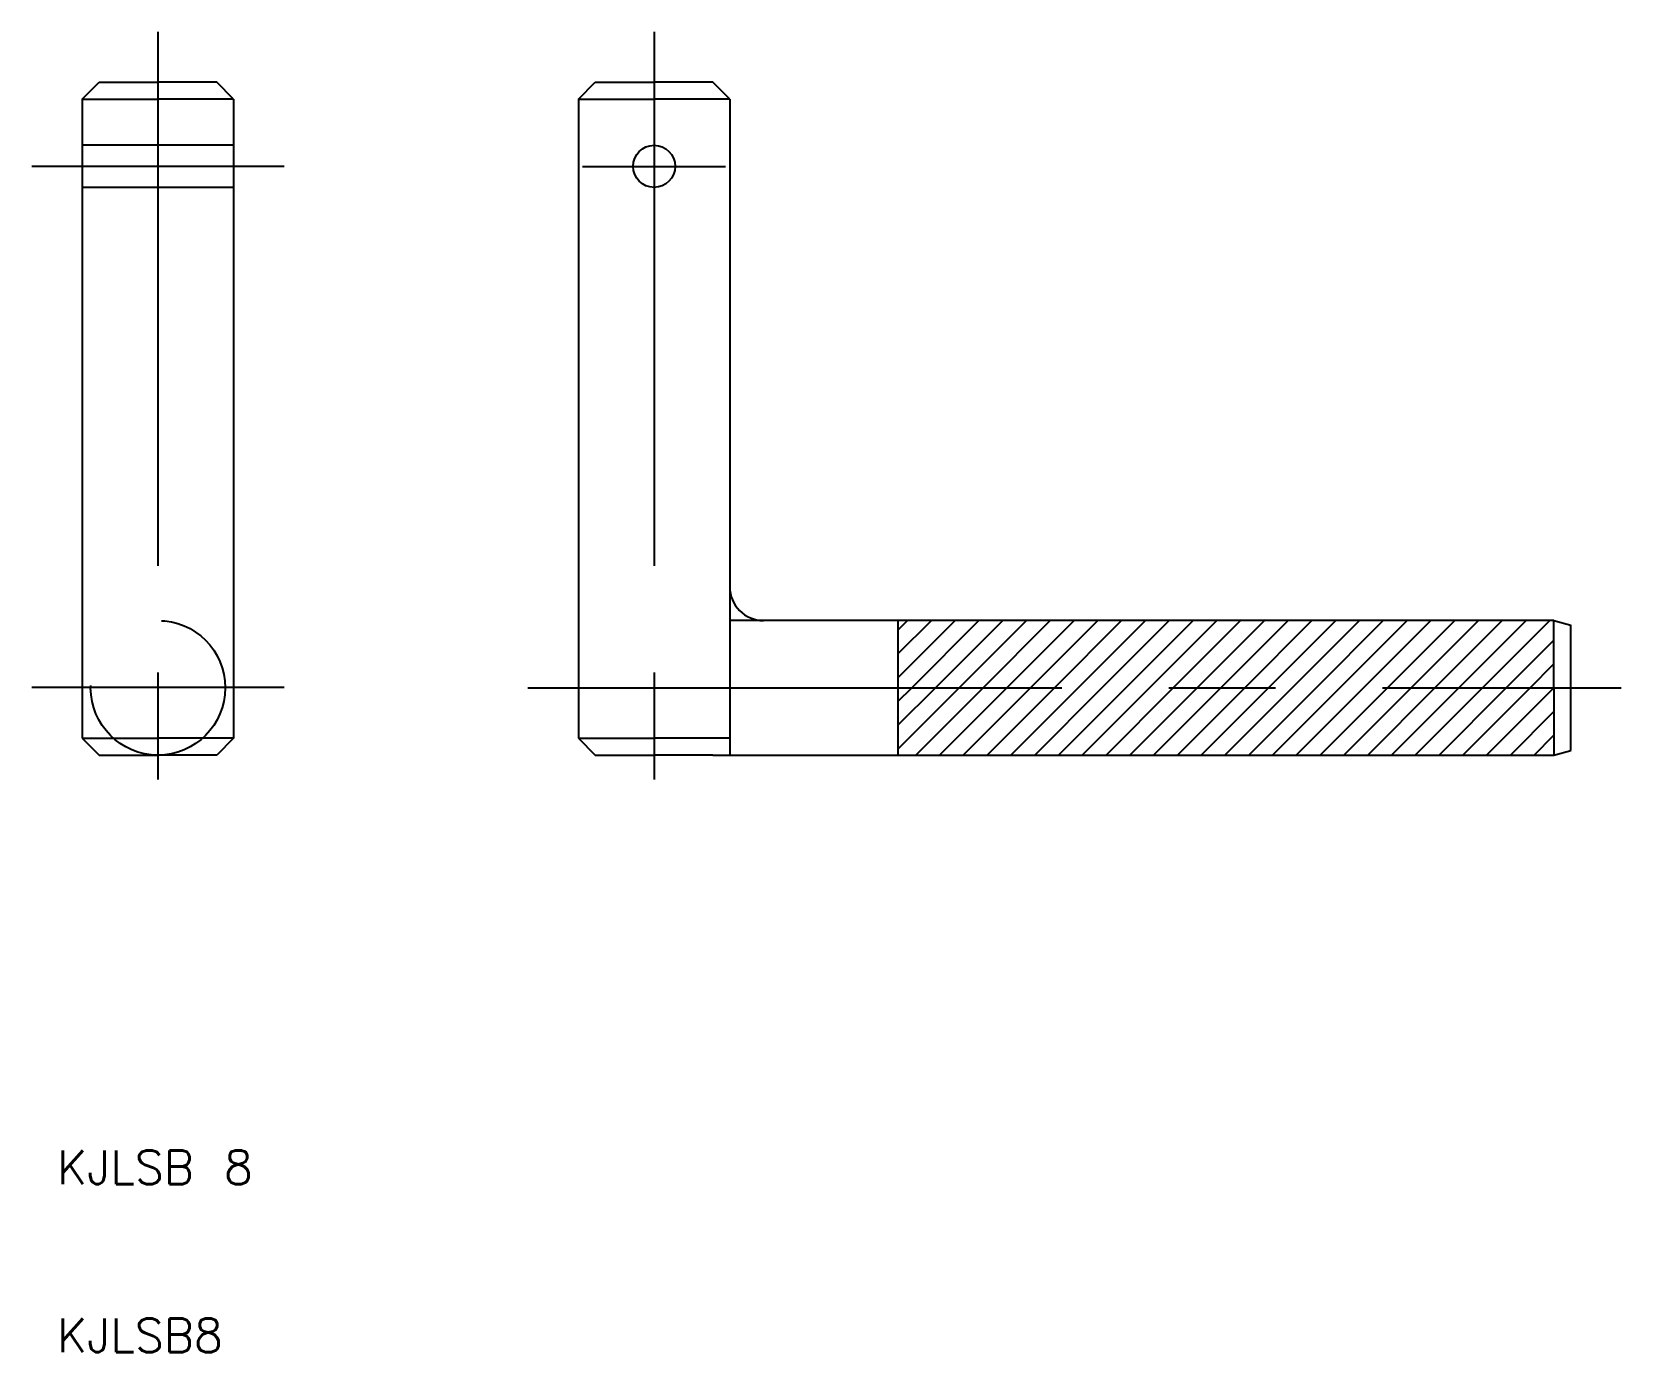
# Model space of a CAD drawing. Extents: x 8.5 to 103, y 10 to 88.5.
import ezdxf

# ---------------------------------------------------------------- set-up
doc = ezdxf.new("R2010")
doc.units = 0
doc.linetypes.add('CENTER', pattern=[50.8, 31.75, -6.35, 6.35, -6.35])
doc.linetypes.add('DASHED', pattern=[19.05, 12.7, -6.35])
doc.layers.get('0').update_dxf_attribs({"linetype": 'CONTINUOUS'})
doc.layers.add('CENTER', color=1, linetype='CENTER')
doc.styles.get("Standard").update_dxf_attribs({"font": 'txt.shx'})

# ---------------------------------------------------------------- blocks, each defined once
blk = doc.blocks.new('*X2')
at = {"color": 0, "linetype": 'CONTINUOUS'}
for p, q in [((60, 50.101), (63.399, 53.5)), ((60, 51.515), (61.985, 53.5)), ((60, 52.929), (60.571, 53.5)), ((60.814, 49.5), (64.814, 53.5)), ((62.228, 49.5), (66.228, 53.5)), ((63.642, 49.5), (67.642, 53.5)), ((65.056, 49.5), (69.056, 53.5)), ((66.471, 49.5), (70.471, 53.5)), ((67.885, 49.5), (71.885, 53.5)), ((69.299, 49.5), (73.299, 53.5)), ((70.713, 49.5), (74.713, 53.5)), ((72.127, 49.5), (76.127, 53.5)), ((73.542, 49.5), (77.542, 53.5)), ((74.956, 49.5), (78.956, 53.5)), ((76.37, 49.5), (80.37, 53.5)), ((77.784, 49.5), (81.784, 53.5)), ((79.198, 49.5), (83.198, 53.5)), ((80.613, 49.5), (84.613, 53.5)), ((82.027, 49.5), (86.027, 53.5)), ((83.441, 49.5), (87.441, 53.5)), ((84.855, 49.5), (88.855, 53.5)), ((86.27, 49.5), (90.27, 53.5)), ((87.684, 49.5), (91.684, 53.5)), ((89.098, 49.5), (93.098, 53.5)), ((90.512, 49.5), (94.512, 53.5)), ((91.926, 49.5), (95.926, 53.5)), ((93.341, 49.5), (97.341, 53.5)), ((94.755, 49.5), (98.755, 53.5)), ((96.169, 49.5), (99, 52.331)), ((97.583, 49.5), (99, 50.917)), ((60, 45.858), (63.642, 49.5)), ((60, 47.272), (62.228, 49.5)), ((60, 48.686), (60.814, 49.5)), ((61.056, 45.5), (65.056, 49.5)), ((62.471, 45.5), (66.471, 49.5)), ((63.885, 45.5), (67.885, 49.5)), ((65.299, 45.5), (69.299, 49.5)), ((66.713, 45.5), (70.713, 49.5)), ((68.127, 45.5), (72.127, 49.5)), ((69.542, 45.5), (73.542, 49.5)), ((70.956, 45.5), (74.956, 49.5)), ((72.37, 45.5), (76.37, 49.5)), ((73.784, 45.5), (77.784, 49.5)), ((75.198, 45.5), (79.198, 49.5)), ((76.613, 45.5), (80.613, 49.5)), ((78.027, 45.5), (82.027, 49.5)), ((79.441, 45.5), (83.441, 49.5)), ((80.855, 45.5), (84.855, 49.5)), ((82.27, 45.5), (86.27, 49.5)), ((83.684, 45.5), (87.684, 49.5)), ((85.098, 45.5), (89.098, 49.5)), ((86.512, 45.5), (90.512, 49.5)), ((87.926, 45.5), (91.926, 49.5)), ((89.341, 45.5), (93.341, 49.5)), ((90.755, 45.5), (94.755, 49.5)), ((92.169, 45.5), (96.169, 49.5)), ((93.583, 45.5), (97.583, 49.5)), ((94.997, 45.5), (98.997, 49.5)), ((98.997, 49.5), (99, 49.503)), ((96.412, 45.5), (99, 48.088)), ((97.826, 45.5), (99, 46.674))]:
    blk.add_line(p, q, dxfattribs=at)

msp = doc.modelspace()

# ---------------------------------------------------------------- linework, layer by layer
at = {"color": 7, "linetype": 'CONTINUOUS'}
for p, q in [((11.5, 84.5), (12.5, 85.5)), ((12.5, 85.5), (16, 85.5)), ((19.5, 85.5), (16, 85.5)), ((20.5, 84.5), (19.5, 85.5)), ((41, 84.5), (42, 85.5)), ((42, 85.5), (45.5, 85.5)), ((49, 85.5), (45.5, 85.5)), ((50, 84.5), (49, 85.5)), ((11.5, 84.5), (11.5, 46.5)), ((11.5, 84.5), (16, 84.5)), ((20.5, 84.5), (16, 84.5)), ((20.5, 84.5), (20.5, 46.5)), ((41, 84.5), (41, 46.5)), ((41, 84.5), (45.5, 84.5)), ((50, 84.5), (45.5, 84.5)), ((50, 84.5), (50, 54.5)), ((50, 54.5), (50, 45.5)), ((99, 53.5), (50, 53.5)), ((60, 53.5), (60, 45.5)), ((99, 49.5), (99, 53.5)), ((99, 53.5), (100, 53.232)), ((100, 45.768), (100, 53.232)), ((99, 49.5), (99, 45.5)), ((11.5, 46.5), (16, 46.5)), ((11.5, 46.5), (12.5, 45.5)), ((20.5, 46.5), (16, 46.5)), ((20.5, 46.5), (19.5, 45.5)), ((41, 46.5), (42, 45.5)), ((41, 46.5), (45.5, 46.5)), ((50, 46.5), (45.5, 46.5)), ((12.5, 45.5), (16, 45.5)), ((19.5, 45.5), (16, 45.5)), ((42, 45.5), (45.5, 45.5)), ((49, 45.5), (45.5, 45.5)), ((49, 45.5), (99, 45.5)), ((99, 45.5), (100, 45.768))]:
    msp.add_line(p, q, dxfattribs=at)
at = {"color": 3, "linetype": 'DASHED'}
for p, q in [((20.5, 81.75), (11.5, 81.75)), ((20.5, 79.25), (11.5, 79.25))]:
    msp.add_line(p, q, dxfattribs=at)
at = {"color": 7, "linetype": 'CONTINUOUS'}
msp.add_circle((45.5, 80.5), 1.25, dxfattribs=at)
at = {"color": 3, "linetype": 'DASHED'}
msp.add_circle((16, 49.5), 4, dxfattribs=at)
at = {"color": 7, "linetype": 'CONTINUOUS'}
msp.add_arc((52, 55.5), 2, 180, 270, dxfattribs=at)
at = {"layer": 'CENTER'}
for p, q in [((16, 88.5), (16, 42.5)), ((45.5, 88.5), (45.5, 42.5)), ((23.5, 80.5), (8.5, 80.5)), ((41.25, 80.5), (49.75, 80.5)), ((23.5, 49.522), (8.5, 49.522)), ((38, 49.5), (103, 49.5))]:
    msp.add_line(p, q, dxfattribs=at)

# ---------------------------------------------------------------- block references
at = {"color": 7, "linetype": 'CONTINUOUS'}
msp.add_blockref('*X2', (0, 0), dxfattribs=at)

# ---------------------------------------------------------------- texts
for s, p in [('KJLSB 8', (10, 20)), ('KJLSB8', (10, 10))]:
    msp.add_text(s, height=2, dxfattribs=at).set_placement(p)

doc.saveas('drawing.dxf')
